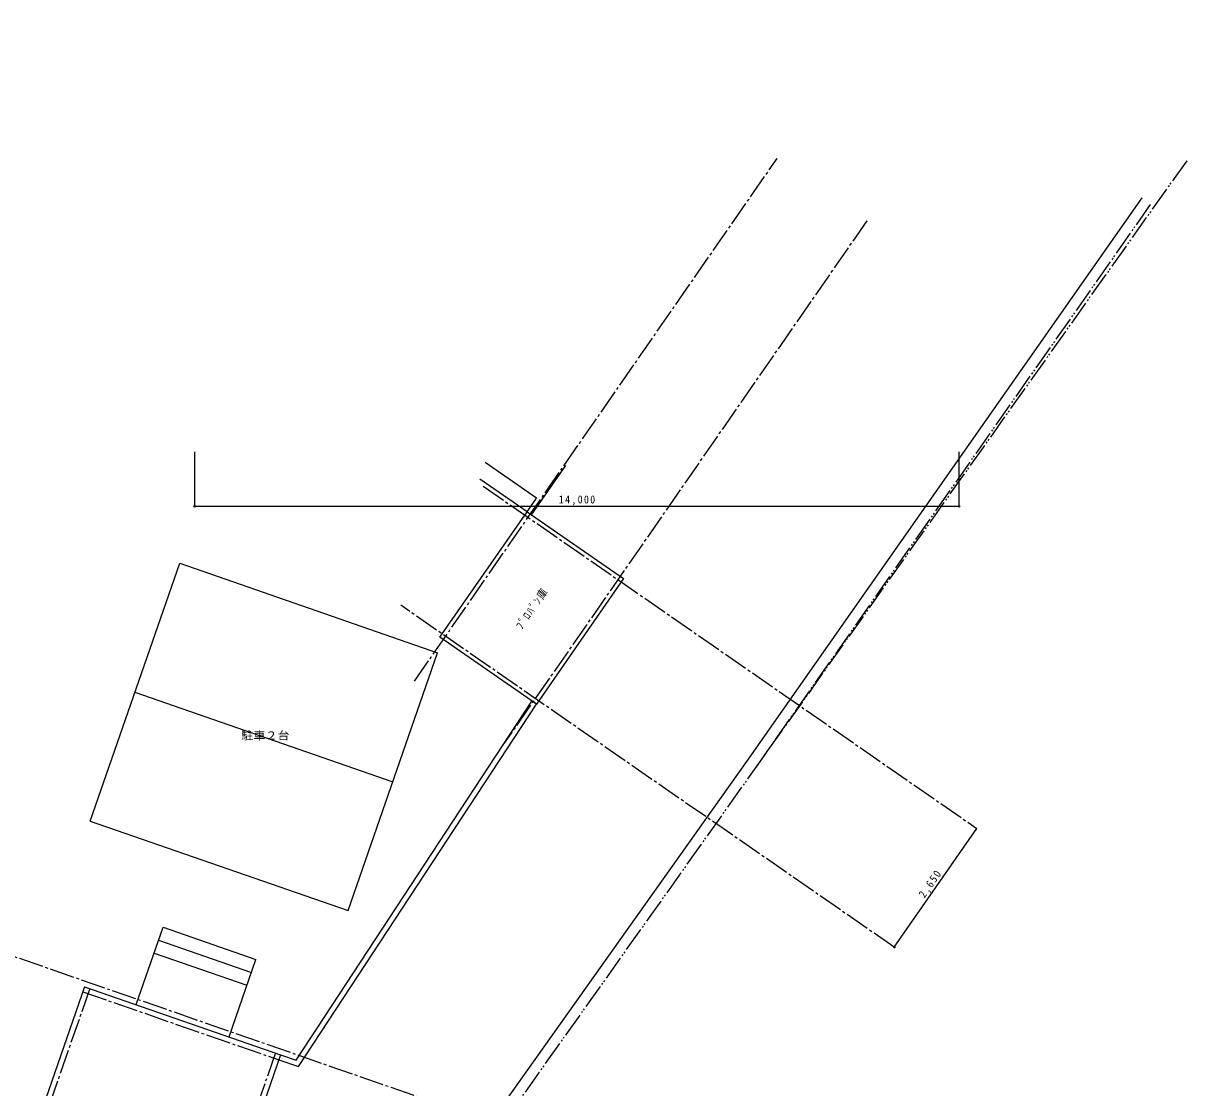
# Model space of a CAD drawing. Units: millimetres at full size, sheet at 1:50. Extents: x -203252 to 31334, y -69111 to 25373.
# Drawn here: x -151181 to -129872, y -25700 to -6196 of the extents above; entities that cross this region are included whole.
import ezdxf
from ezdxf.enums import TextEntityAlignment as Align

# ---------------------------------------------------------------- set-up
doc = ezdxf.new("R2010")
doc.units = ezdxf.units.MM
doc.header["$LTSCALE"] = 50
doc.header["$PDMODE"] = 32
doc.header["$PDSIZE"] = 25
doc.linetypes.add('CHAIN2', pattern=[12, 9, -1, 1, -1])
doc.linetypes.add('DOUBLE_CHAIN2', pattern=[12.8, 9, -1, 0.6, -0.6, 0.6, -1])
for name, color, linetype in [('2-1', 7, 'Continuous'), ('2-2', 3, 'Continuous'), ('2-3', 7, 'Continuous'), ('2-A', 7, 'Continuous')]:
    doc.layers.add(name, color=color, linetype=linetype)
doc.styles.add('ＭＳ ゴシック', font='')
doc.styles.get('ＭＳ ゴシック').set_extended_font_data('MS Gothic')

msp = doc.modelspace()

# ---------------------------------------------------------------- linework, layer by layer
at = {"layer": '2-1', "color": 6, "linetype": 'DOUBLE_CHAIN2'}
for p, q in [((-129872.2, -8714.25), (-143328.54, -27665.14)), ((-130539.3, -9519.32), (-137770.56, -19837.7))]:
    msp.add_line(p, q, dxfattribs=at)
at = {"layer": '2-2', "color": 7, "linetype": 'CHAIN2'}
for p, q in [((-200561.09, -6196.44), (-136705.19, -28381.69)), ((-144015.68, -18249.7), (-137375.82, -8677.1)), ((-135732.45, -9816.99), (-142372.31, -19389.59)), ((-142757.06, -14680.62), (-133718.55, -20950.01)), ((-135228.91, -23127.47), (-144267.42, -16858.08)), ((-149962.61, -23881.57), (-156887.29, -43812.92)), ((-146562, -25063.03), (-153486.68, -44994.38))]:
    msp.add_line(p, q, dxfattribs=at)
at = {"layer": '2-2'}
for p, q in [((-141954.26, -15146.19), (-140187.64, -16371.57)), ((-140187.64, -16371.57), (-141783.49, -18672.28)), ((-150057.07, -23848.75), (-146467.53, -25095.85)), ((-146467.53, -25095.85), (-149158.64, -32841.68))]:
    msp.add_line(p, q, dxfattribs=at)
at = {"layer": '2-2', "color": 7}
for p, q in [((-148702.22, -22996.17), (-147001.92, -23586.9)), ((-148784.27, -23232.32), (-147083.96, -23823.05)), ((-147412.15, -24767.67), (-146919.87, -23350.75))]:
    msp.add_line(p, q, dxfattribs=at)
at = {"layer": '2-2', "color": 4, "linetype": 'CHAIN2'}
msp.add_line((-150089.89, -23943.21), (-146500.35, -25190.31), dxfattribs=at)
at = {"layer": '2-2', "color": 4}
for p, q in [((-146467.53, -25095.85), (-146183.64, -25192.82)), ((-146499.86, -25190.48), (-146142.59, -25312.52))]:
    msp.add_line(p, q, dxfattribs=at)
at = {"layer": '2-2', "color": 7}
for points in [[(-130694.46, -9392.24), (-137933.99, -19722.41), (-143503.8, -27566.51), (-148281.59, -38628.69)], [(-149112.45, -24176.94), (-148620.18, -22760.01), (-146919.87, -23350.75)]]:
    msp.add_lwpolyline(points, dxfattribs=at)
at = {"layer": '2-2'}
for points in [[(-141783.49, -18672.28), (-143550.11, -17446.9), (-141954.26, -15146.19)], [(-150057.07, -23848.75), (-152748.18, -31594.58), (-149158.64, -32841.68)]]:
    msp.add_lwpolyline(points, dxfattribs=at)
at = {"layer": '2-2', "color": 2}
msp.add_point((-135228.91, -23127.47), dxfattribs=at)
at = {"layer": '2-3', "color": 4}
for p, q in [((-141783.28, -14899.69), (-142723.49, -14247.52)), ((-141872.09, -15203.18), (-141245.15, -14299.33)), ((-141954.26, -15146.19), (-142817.35, -14547.52)), ((-141954.26, -15146.19), (-141783.28, -14899.69)), ((-146183.64, -25192.82), (-141865.67, -18615.28)), ((-146142.59, -25312.52), (-141782.64, -18671.03))]:
    msp.add_line(p, q, dxfattribs=at)
at = {"layer": '2-3'}
msp.add_line((-135228.91, -23127.47), (-133718.55, -20950.01), dxfattribs=at)
at = {"layer": '2-A'}
for p, q in [((-148040.25, -15047.52), (-148040.25, -14047.52)), ((-134040.25, -15047.52), (-134040.25, -14047.52)), ((-148040.25, -15047.52), (-134040.25, -15047.52)), ((-149955.49, -20814.01), (-148314.57, -16090.94)), ((-148314.57, -16090.94), (-143591.5, -17731.86)), ((-145232.42, -22454.93), (-143591.5, -17731.86)), ((-149135.03, -18452.47), (-144411.96, -20093.39)), ((-149955.49, -20814.01), (-145232.42, -22454.93))]:
    msp.add_line(p, q, dxfattribs=at)
at = {"layer": '2-A', "color": 2}
for p in [(-148040.25, -15047.52), (-134040.25, -15047.52)]:
    msp.add_point(p, dxfattribs=at)

# ---------------------------------------------------------------- texts
at = {"layer": '2-2', "color": 7, "char_height": 146.6, "attachment_point": 7, "rotation": 55.254, "style": 'ＭＳ ゴシック'}
for s, insert in [('\\T1.24;\\W0.9;ﾌﾟﾛﾊﾟﾝ庫', (-142036.06, -17325.72)), ('\\T1.28;\\W0.9;2,650', (-134642.79, -22256.16))]:
    msp.add_mtext(s, dxfattribs=dict(at, insert=insert))
at = {"layer": '2-A', "style": 'ＭＳ ゴシック', "width": 1.1}
msp.add_text('駐車２台', height=146.6, dxfattribs=at).set_placement((-147186.67, -19365.45), align=Align.BOTTOM_LEFT)
at = {"layer": '2-A', "insert": (-141371.5, -15032.52), "char_height": 146.6, "attachment_point": 7, "style": 'ＭＳ ゴシック'}
msp.add_mtext('\\T1.28;\\W0.9;14,000', dxfattribs=at)

doc.saveas('drawing.dxf')
